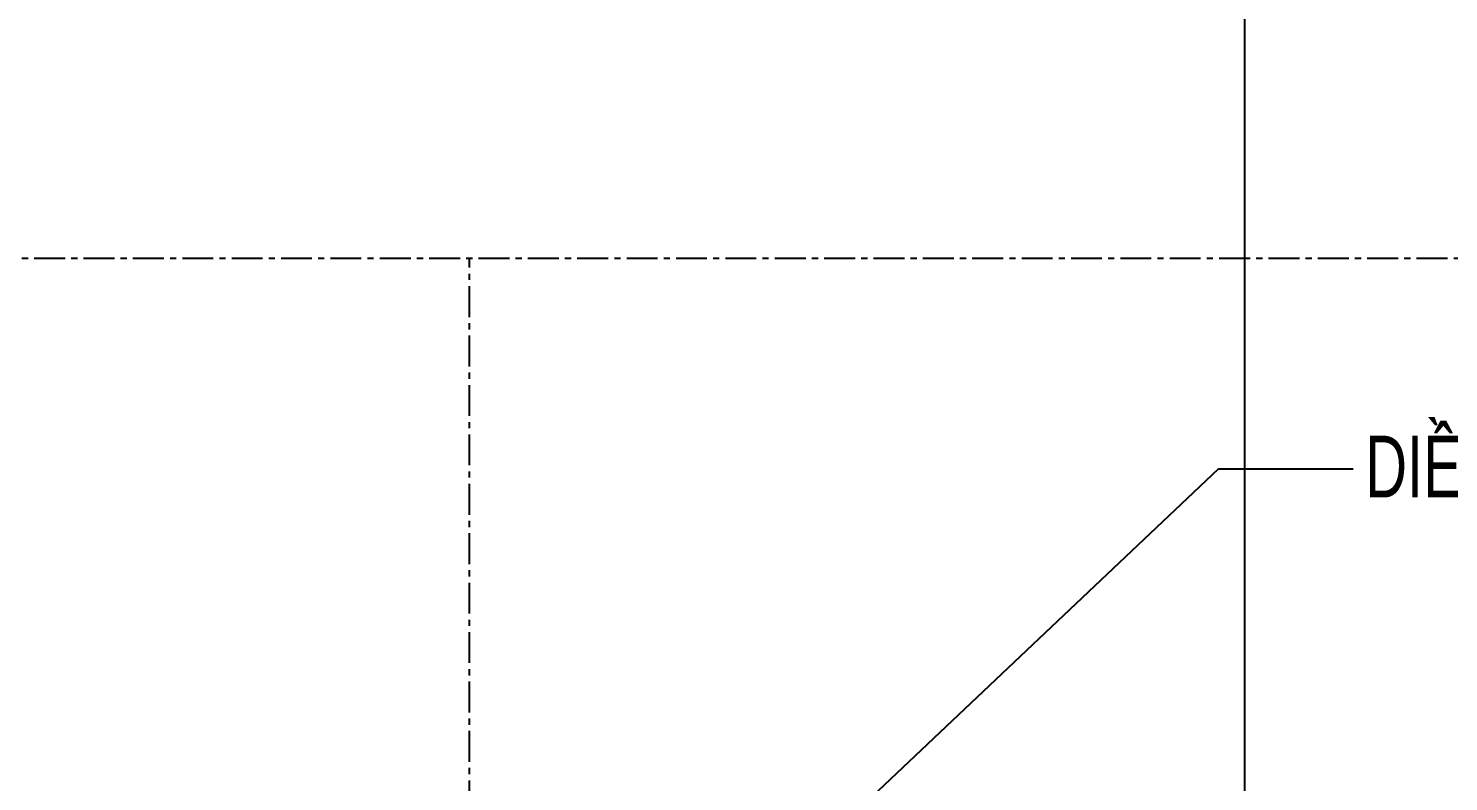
# Model space of a CAD drawing. Header units: inches. Extents: x 2 to 32666, y -5537 to 22.
# Drawn here: x 14097.6 to 14155.1, y -3815.2 to -3784.7 of the extents above; entities that cross this region are included whole.
import ezdxf

# ---------------------------------------------------------------- set-up
doc = ezdxf.new("R2010")
doc.units = ezdxf.units.IN
doc.header["$MEASUREMENT"] = 0
doc.linetypes.add('CENTER', pattern=[2, 1.25, -0.25, 0.25, -0.25])
for name, color, linetype in [('1', 1, 'Continuous'), ('3', 3, 'Continuous'), ('9', 9, 'Continuous'), ('Tim truc', 8, 'Continuous')]:
    doc.layers.add(name, color=color, linetype=linetype)
doc.styles.add('ST1', font='vnshx.shx', dxfattribs={"width": 0.7})
doc.styles.add('ST1H', font='vnshxh.shx', dxfattribs={"width": 0.7})
doc.dimstyles.new('175', dxfattribs={"dimtxt": 2.5, "dimasz": 1, "dimexe": 1, "dimexo": 0, "dimgap": 1, "dimtad": 1, "dimdec": 0, "dimlfac": 175, "dimzin": 0, "dimdsep": 46, "dimtxsty": 'ST1', "dimblk1": 'ARCHTICK', "dimblk2": 'ARCHTICK', "dimsah": 1, "dimcen": 1, "dimdle": 1, "dimclrd": 8, "dimclre": 8, "dimclrt": 3, "dimadec": 0, "dimazin": 0, "dimtfac": 1, "dimtdec": 0, "dimtix": 1, "dimtmove": 1, "dimatfit": 3, "dimldrblk": 'DOTSMALL', "dimfxl": 0, "dimtfill": 1, "dimtolj": 1, "dimtzin": 0, "dimlwd": -1, "dimlwe": -1, "dimarcsym": 0})

# ---------------------------------------------------------------- blocks, each defined once
blk = doc.blocks.new('_ArchTick')
at = {"color": 0, "linetype": 'ByBlock', "const_width": 0.15}
blk.add_lwpolyline([(-0.5, -0.5), (0.5, 0.5)], dxfattribs=at)
blk = doc.blocks.new('_DotSmall')
at = {"color": 0, "linetype": 'ByBlock', "const_width": 0.5}
blk.add_lwpolyline([(-0.0625, 0, 1), (0.0625, 0, 1)], format="xyb", close=True, dxfattribs=at)

msp = doc.modelspace()

# ---------------------------------------------------------------- linework, layer by layer
at = {"layer": '9'}
msp.add_line((14146.8361, -3862.5128), (14146.8361, -3767.6668), dxfattribs=at)
at = {"layer": 'Tim truc', "linetype": 'CENTER'}
for p, q in [((13723.8029, -3793.9869), (14224.8224, -3793.9869)), ((14115.4315, -3924.3761), (14115.4315, -3793.9869))]:
    msp.add_line(p, q, dxfattribs=at)

# ---------------------------------------------------------------- texts
at = {"layer": '3', "style": 'ST1H', "width": 0.7}
msp.add_text('diÒm ®Ønh parapet pp1', height=2.5, dxfattribs=at).set_placement((14151.7244, -3803.6752))

# ---------------------------------------------------------------- leaders
at = {"layer": '1'}
msp.add_leader([(14119.7153, -3827.1395), (14145.7823, -3802.5157), (14151.2246, -3802.5157)], dimstyle='175', override={"dimgap": 1, "dimtad": 0}, dxfattribs=at)

doc.saveas('drawing.dxf')
